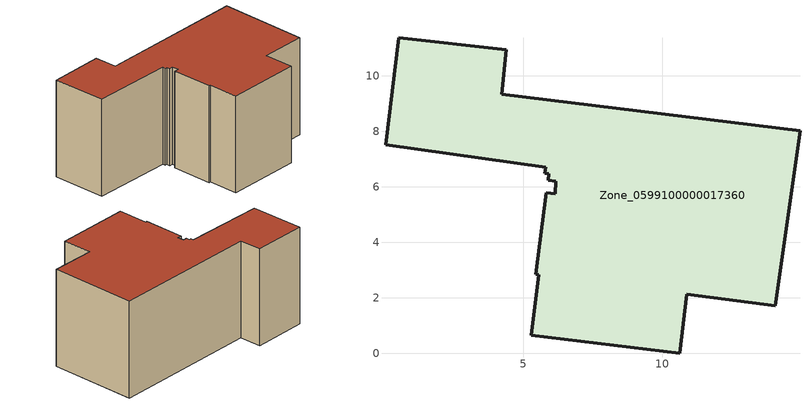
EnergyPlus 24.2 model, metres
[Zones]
Zone_0599100000017360
 floor ground (C_G): 0.04,7.51 0.53,11.37 4.39,10.93 4.22,9.33 14.96,8.02 14.07,1.71 10.89,2.13 10.63,0 5.29,0.66 5.55,2.84 5.45,2.85 5.84,5.79 6.16,5.75 6.17,6.2 5.89,6.23 5.92,6.47 5.77,6.49 5.81,6.7 z0
 wall outside (C_F): 0.53,11.37 0.04,7.51 5.81,6.7 5.77,6.49 5.92,6.47 5.89,6.23 6.17,6.2 6.16,5.75 5.84,5.79 5.45,2.85 5.55,2.84 5.29,0.66 10.63,0 10.89,2.13 14.07,1.71 14.96,8.02 4.22,9.33 4.39,10.93 0.53,11.37 z0:7.07
 roof outside (C_R): 0.04,7.51 5.81,6.7 5.77,6.49 5.92,6.47 5.89,6.23 6.17,6.2 6.16,5.75 5.84,5.79 5.45,2.85 5.55,2.84 5.29,0.66 10.63,0 10.89,2.13 14.07,1.71 14.96,8.02 4.22,9.33 4.39,10.93 0.53,11.37 z7.07
[BUILDING]
Pand.0599100000017360: North Axis=0; Terrain=City; Loads Convergence Tolerance Value=0.04; Temperature Convergence Tolerance Value=0.4; Solar Distribution=FullExterior; Maximum Number of Warmup Days=25; Minimum Number of Warmup Days=1
[Site:Location]
Rotterdam.The.Hague.AP_ZH_NLD Design_Conditions: Latitude=51.96; Longitude=4.45; Time Zone=1; Elevation=-4.5
[SITE:GROUNDTEMPERATURE:BUILDINGSURFACE]
18, 18, 18, 18, 18, 18, 18, 18, 18, 18, 18, 18
[MATERIAL] Thermal Absorptance=0.9; Solar Absorptance=0.7; Visible Absorptance=0.7
Name | Roughness | Thickness | Conductivity | Density | Specific Heat
G.D.1965 | MediumSmooth | 0.15 | 1 | 540 | 1210
F.D.1965 | Rough | 0.3 | 0.857143 | 1920 | 840
R.D.1965 | MediumRough | 0.2 | 0.08 | 1500 | 1000
[CONSTRUCTION]
C_G: G.D.1965
C_F: F.D.1965
C_R: R.D.1965
[ZONE]
Zone_0599100000017360: Type=1; Multiplier=1; Ceiling Height=Autocalculate; Volume=Autocalculate; Floor Area=autocalculate; Part of Total Floor Area=Yes
[ZONEINFILTRATION:DESIGNFLOWRATE]
Infil_Zone_0599100000017360: Zone or ZoneList or Space or SpaceList=Zone_0599100000017360; Schedule=AlwaysOn; Design Flow Rate Calculation Method=Flow/Area; Flow Rate per Floor Area=0.0042; Constant Term Coefficient=1; Temperature Term Coefficient=0; Velocity Term Coefficient=0; Velocity Squared Term Coefficient=0
[HVACTEMPLATE:ZONE:IDEALLOADSAIRSYSTEM]
Zone_0599100000017360: Maximum Heating Supply Air Temperature=50; Minimum Cooling Supply Air Temperature=13; Maximum Heating Supply Air Humidity Ratio=0.0156; Minimum Cooling Supply Air Humidity Ratio=0.0077; Heating Limit=NoLimit; Cooling Limit=NoLimit; Dehumidification Control Type=ConstantSensibleHeatRatio; Cooling Sensible Heat Ratio=0.7; Dehumidification Setpoint=60; Humidification Control Type=None; Humidification Setpoint=30; Outdoor Air Method=None; Outdoor Air Flow Rate per Person=0.00944; Outdoor Air Flow Rate per Zone Floor Area=0; Outdoor Air Flow Rate per Zone=0; Demand Controlled Ventilation Type=None; Outdoor Air Economizer Type=NoEconomizer; Heat Recovery Type=None; Sensible Heat Recovery Effectiveness=0.7; Latent Heat Recovery Effectiveness=0.65
[ZONECONTROL:THERMOSTAT]
ThermostatControl_Zone_0599100000017360: Zone or ZoneList=Zone_0599100000017360; Control Type Schedule=DualSetpointControlType; Control 1=Thermostat_Zone_0599100000017360; Temperature Difference Between Cutout And Setpoint=0
[THERMOSTATSETPOINT:DUALSETPOINT]
Thermostat_Zone_0599100000017360: Heating Setpoint Temperature Schedule=HeatingSetpoint_Zone_0599100000017360; Cooling Setpoint Temperature Schedule=CoolingSetpoint_Zone_0599100000017360
[SCHEDULE:COMPACT]
HeatingSetpoint_Zone_0599100000017360: Through: 12/31, For: AllDays, Until: 24:00, 21
CoolingSetpoint_Zone_0599100000017360: Through: 12/31, For: AllDays, Until: 24:00, 24
DualSetpointControlType: Through: 12/31, For: AllDays, Until: 24:00, 4
AlwaysOn: Through: 12/31, For: AllDays, Until: 24:00, 1
